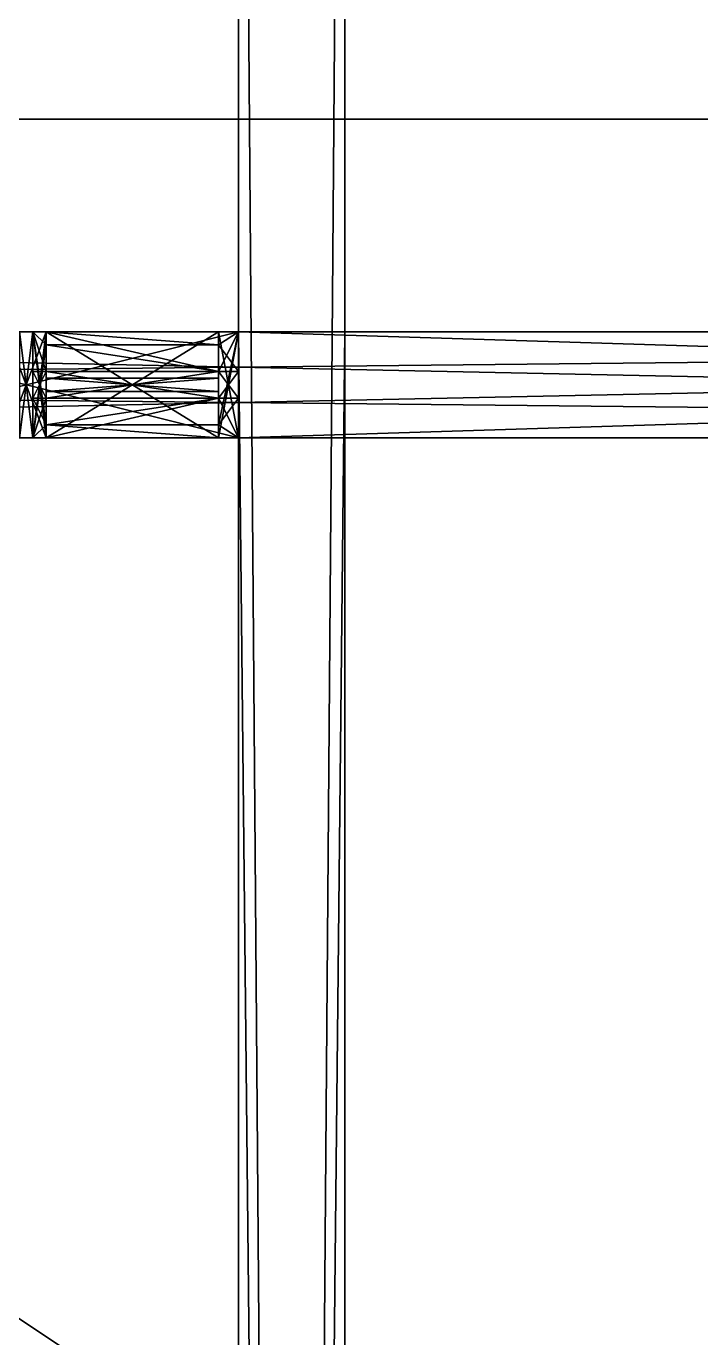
# Model space of a CAD drawing. Extents: x -3136 to 3456, y -896 to 5632.
# Drawn here: x -800 to -698.3, y 1640.5 to 1838 of the extents above; entities that cross this region are included whole.
import ezdxf

# ---------------------------------------------------------------- set-up
doc = ezdxf.new("R2010")
doc.units = 0

msp = doc.modelspace()

# ---------------------------------------------------------------- meshes
at = {"layer": 'OBJECT000', "color": 50}
mesh = msp.add_polyface(dxfattribs=at)
corners = [(-1792, 1776, 416), (-1792, 1792, 416), (-256, 1792, 416), (-256, 1776, 416), (-1792, 1792, 288), (-1792, 1776, 288), (-256, 1776, 288), (-256, 1792, 288)]
mesh.append_faces([[corners[k] for k in face] for face in [(1, 3, 0), (5, 7, 4), (4, 0, 5), (6, 2, 7), (7, 1, 4), (5, 3, 6)]], dxfattribs={"vtx0": -1})
mesh.append_faces([[corners[k] for k in face] for face in [(1, 2, 3), (5, 6, 7), (4, 1, 0), (6, 3, 2), (7, 2, 1), (5, 0, 3)]], dxfattribs={"vtx2": -1})
at = {"layer": 'OBJECT006', "color": 50}
mesh = msp.add_polyface(dxfattribs=at)
corners = [(-1024, 1776, 560), (-1024, 1792, 560), (-256, 1792, 560), (-256, 1776, 560), (-1024, 1792, 432), (-1024, 1776, 432), (-256, 1776, 432), (-256, 1792, 432)]
mesh.append_faces([[corners[k] for k in face] for face in [(1, 3, 0), (5, 7, 4), (4, 0, 5), (6, 2, 7), (7, 1, 4), (5, 3, 6)]], dxfattribs={"vtx0": -1})
mesh.append_faces([[corners[k] for k in face] for face in [(1, 2, 3), (5, 6, 7), (4, 1, 0), (6, 3, 2), (7, 2, 1), (5, 0, 3)]], dxfattribs={"vtx2": -1})
at = {"layer": 'OBJECT019', "color": 50}
mesh = msp.add_polyface(dxfattribs=at)
corners = [(-1024, 1280, 576), (-1024, 1792, 576), (-256, 1792, 576), (-256, 1280, 576), (-1024, 1792, 560), (-1024, 1280, 560), (-256, 1280, 560), (-256, 1792, 560)]
mesh.append_faces([[corners[k] for k in face] for face in [(1, 3, 0), (5, 7, 4), (4, 0, 5), (6, 2, 7), (5, 3, 6), (7, 1, 4)]], dxfattribs={"vtx0": -1})
mesh.append_faces([[corners[k] for k in face] for face in [(1, 2, 3), (5, 6, 7), (4, 1, 0), (6, 3, 2), (5, 0, 3), (7, 2, 1)]], dxfattribs={"vtx2": -1})
at = {"layer": 'OBJECT053', "color": 50}
mesh = msp.add_polyface(dxfattribs=at)
corners = [(-768, 2048, 144), (0, 2048, 144), (0, 0, 144), (-768, 0, 144), (-768, 0, 128), (0, 0, 128), (0, 2048, 128), (-768, 2048, 128)]
mesh.append_faces([[corners[k] for k in face] for face in [(1, 3, 0), (5, 7, 4), (5, 1, 6), (6, 0, 7), (4, 2, 5), (7, 3, 4)]], dxfattribs={"vtx0": -1})
mesh.append_faces([[corners[k] for k in face] for face in [(1, 2, 3), (5, 6, 7), (5, 2, 1), (6, 1, 0), (4, 3, 2), (7, 0, 3)]], dxfattribs={"vtx2": -1})
at = {"layer": 'OBJECT055', "color": 50}
mesh = msp.add_polyface(dxfattribs=at)
corners = [(-768, 1792, 128), (-256, 1792, 128), (-256, 1776, 128), (-768, 1776, 128), (-768, 1776), (-256, 1776), (-256, 1792), (-768, 1792)]
mesh.append_faces([[corners[k] for k in face] for face in [(1, 3, 0), (5, 7, 4), (5, 1, 6), (6, 0, 7), (4, 2, 5), (7, 3, 4)]], dxfattribs={"vtx0": -1})
mesh.append_faces([[corners[k] for k in face] for face in [(1, 2, 3), (5, 6, 7), (5, 2, 1), (6, 1, 0), (4, 3, 2), (7, 0, 3)]], dxfattribs={"vtx2": -1})
at = {"layer": 'OBJECT061', "color": 50}
mesh = msp.add_polyface(dxfattribs=at)
corners = [(-768, 0, 272), (-768, 2032, 272), (-752, 2032, 272), (-752, 0, 272), (-768, 2032, 144), (-768, 0, 144), (-752, 0, 144), (-752, 2032, 144)]
mesh.append_faces([[corners[k] for k in face] for face in [(1, 3, 0), (5, 7, 4), (4, 0, 5), (6, 2, 7), (7, 1, 4), (5, 3, 6)]], dxfattribs={"vtx0": -1})
mesh.append_faces([[corners[k] for k in face] for face in [(1, 2, 3), (5, 6, 7), (4, 1, 0), (6, 3, 2), (7, 2, 1), (5, 0, 3)]], dxfattribs={"vtx2": -1})
at = {"layer": 'OBJECT062', "color": 50}
mesh = msp.add_polyface(dxfattribs=at)
corners = [(-768, 256, 128), (-768, 1792, 128), (-752, 1792, 128), (-752, 256, 128), (-768, 1792), (-768, 256), (-752, 256), (-752, 1792)]
mesh.append_faces([[corners[k] for k in face] for face in [(1, 3, 0), (5, 7, 4), (4, 0, 5), (6, 2, 7), (7, 1, 4), (5, 3, 6)]], dxfattribs={"vtx0": -1})
mesh.append_faces([[corners[k] for k in face] for face in [(1, 2, 3), (5, 6, 7), (4, 1, 0), (6, 3, 2), (7, 2, 1), (5, 0, 3)]], dxfattribs={"vtx2": -1})
at = {"layer": 'OBJECT067', "color": 50}
mesh = msp.add_polyface(dxfattribs=at)
corners = [(-2944, -896, 2176), (-2944, 5504, 2176), (3456, 5504, 2176), (3456, -896, 2176), (-2944, 5504, 2048), (-2944, -896, 2048), (3456, -896, 2048), (3456, 5504, 2048)]
mesh.append_faces([[corners[k] for k in face] for face in [(1, 3, 0), (5, 7, 4), (4, 0, 5), (6, 2, 7), (7, 1, 4), (5, 3, 6)]], dxfattribs={"vtx0": -1})
mesh.append_faces([[corners[k] for k in face] for face in [(1, 2, 3), (5, 6, 7), (4, 1, 0), (6, 3, 2), (7, 2, 1), (5, 0, 3)]], dxfattribs={"vtx2": -1})
at = {"layer": 'OBJECT262', "color": 50}
mesh = msp.add_polyface(dxfattribs=at)
corners = [(-768, 0, 288), (-1280, 0, 288), (-1280, 2048, 288), (-768, 2048, 288), (-1280, 2048, 272), (-1280, 0, 272), (-768, 0, 272), (-768, 2048, 272)]
mesh.append_faces([[corners[k] for k in face] for face in [(1, 3, 0), (5, 7, 4), (5, 0, 6), (4, 1, 5), (6, 3, 7), (7, 2, 4)]], dxfattribs={"vtx0": -1})
mesh.append_faces([[corners[k] for k in face] for face in [(1, 2, 3), (5, 6, 7), (5, 1, 0), (4, 2, 1), (6, 0, 3), (7, 3, 2)]], dxfattribs={"vtx2": -1})
at = {"layer": 'OBJECT263', "color": 50}
mesh = msp.add_polyface(dxfattribs=at)
corners = [(-768, 1792, 288), (-768, 2048, 288), (0, 2048, 288), (0, 1792, 288), (0, 2048, 272), (-768, 2048, 272), (-768, 1792, 272), (0, 1792, 272)]
mesh.append_faces([[corners[k] for k in face] for face in [(1, 3, 0), (5, 7, 4), (4, 1, 5), (7, 2, 4), (5, 0, 6), (6, 3, 7)]], dxfattribs={"vtx0": -1})
mesh.append_faces([[corners[k] for k in face] for face in [(1, 2, 3), (5, 6, 7), (4, 2, 1), (7, 3, 2), (5, 1, 0), (6, 0, 3)]], dxfattribs={"vtx2": -1})
at = {"layer": 'OBJECT264', "color": 50}
mesh = msp.add_polyface(dxfattribs=at)
corners = [(0, 0, 288), (-768, 0, 288), (-768, 1792, 288), (0, 1792, 288), (-768, 1792, 272), (-768, 0, 272), (0, 0, 272), (0, 1792, 272)]
mesh.append_faces([[corners[k] for k in face] for face in [(1, 3, 0), (5, 7, 4), (5, 0, 6), (6, 3, 7), (4, 1, 5), (7, 2, 4)]], dxfattribs={"vtx0": -1})
mesh.append_faces([[corners[k] for k in face] for face in [(1, 2, 3), (5, 6, 7), (5, 1, 0), (6, 0, 3), (4, 2, 1), (7, 3, 2)]], dxfattribs={"vtx2": -1})
at = {"layer": 'OBJECT293', "color": 50}
mesh = msp.add_polyface(dxfattribs=at)
corners = [(-2048, 0, 432), (-2048, 1824, 432), (-1824, 2048, 432), (-224, 2048, 432), (0, 1824, 432), (0, 0, 432), (-2048, 1824, 416), (-2048, 0, 416), (0, 0, 416), (0, 1824, 416), (-224, 2048, 416), (-1824, 2048, 416)]
mesh.append_faces([[corners[k] for k in face] for face in [(1, 5, 0), (7, 11, 6), (6, 0, 7), (8, 4, 9), (10, 2, 11), (7, 5, 8), (9, 3, 10), (11, 1, 6)]], dxfattribs={"vtx0": -1})
mesh.append_faces([[corners[k] for k in face] for face in [(1, 3, 4), (1, 4, 5), (7, 9, 10), (7, 10, 11)]], dxfattribs={"vtx0": -1, "vtx2": -1})
mesh.append_faces([[corners[k] for k in face] for face in [(1, 2, 3), (7, 8, 9), (6, 1, 0), (8, 5, 4), (10, 3, 2), (7, 0, 5), (9, 4, 3), (11, 2, 1)]], dxfattribs={"vtx2": -1})
at = {"layer": 'OBJECT300', "color": 50}
mesh = msp.add_polyface(dxfattribs=at)
corners = [(-256, 1792), (-1792, 1792), (-1792, 2048), (-256, 2048), (-256, 2048, -128), (-1792, 2048, -128), (-1792, 1792, -128), (-256, 1792, -128)]
mesh.append_faces([[corners[k] for k in face] for face in [(1, 3, 0), (5, 7, 4), (4, 2, 5), (6, 0, 7), (7, 3, 4), (5, 1, 6)]], dxfattribs={"vtx0": -1})
mesh.append_faces([[corners[k] for k in face] for face in [(1, 2, 3), (5, 6, 7), (4, 3, 2), (6, 1, 0), (7, 0, 3), (5, 2, 1)]], dxfattribs={"vtx2": -1})
at = {"layer": 'OBJECT304', "color": 50}
mesh = msp.add_polyface(dxfattribs=at)
corners = [(-1792, 256), (-1792, 1792), (-256, 1792), (-256, 256), (-256, 1792, -128), (-1792, 1792, -128), (-1792, 256, -128), (-256, 256, -128)]
mesh.append_faces([[corners[k] for k in face] for face in [(1, 3, 0), (5, 7, 4), (4, 1, 5), (7, 2, 4), (5, 0, 6), (6, 3, 7)]], dxfattribs={"vtx0": -1})
mesh.append_faces([[corners[k] for k in face] for face in [(1, 2, 3), (5, 6, 7), (4, 2, 1), (7, 3, 2), (5, 1, 0), (6, 0, 3)]], dxfattribs={"vtx2": -1})
at = {"layer": 'OBJECT392', "color": 50}
mesh = msp.add_polyface(dxfattribs=at)
corners = [(-768, 1792, 139), (-768, 1792, 128), (-768, 1776, 128), (-768, 1776, 139), (-771, 1792, 139), (-771, 1792, 128), (-771, 1776, 128), (-771, 1776, 139)]
mesh.append_faces([[corners[k] for k in face] for face in [(1, 3, 0), (0, 5, 1), (2, 7, 3), (0, 7, 4), (6, 4, 7), (2, 5, 6)]], dxfattribs={"vtx0": -1})
mesh.append_faces([[corners[k] for k in face] for face in [(1, 2, 3), (0, 4, 5), (2, 6, 7), (0, 3, 7), (6, 5, 4), (2, 1, 5)]], dxfattribs={"vtx2": -1})
at = {"layer": 'OBJECT393', "color": 50}
mesh = msp.add_polyface(dxfattribs=at)
corners = [(-771, 1792, 128), (-771, 1792, 139), (-797, 1792, 139), (-797, 1792, 128), (-797, 1776, 128), (-797, 1776, 139), (-771, 1776, 139), (-771, 1776, 128)]
mesh.append_faces([[corners[k] for k in face] for face in [(1, 3, 0), (5, 7, 4), (5, 1, 6), (0, 6, 1), (4, 2, 5), (3, 7, 0)]], dxfattribs={"vtx0": -1})
mesh.append_faces([[corners[k] for k in face] for face in [(1, 2, 3), (5, 6, 7), (5, 2, 1), (0, 7, 6), (4, 3, 2), (3, 4, 7)]], dxfattribs={"vtx2": -1})
at = {"layer": 'OBJECT394', "color": 50}
mesh = msp.add_polyface(dxfattribs=at)
corners = [(-797, 1792, 128), (-797, 1792, 139), (-803, 1792, 139), (-803, 1792, 128), (-803, 1776, 128), (-803, 1776, 139), (-797, 1776, 139), (-797, 1776, 128)]
mesh.append_faces([[corners[k] for k in face] for face in [(1, 3, 0), (5, 7, 4), (5, 1, 6), (0, 6, 1), (4, 2, 5), (3, 7, 0)]], dxfattribs={"vtx0": -1})
mesh.append_faces([[corners[k] for k in face] for face in [(1, 2, 3), (5, 6, 7), (5, 2, 1), (0, 7, 6), (4, 3, 2), (3, 4, 7)]], dxfattribs={"vtx2": -1})
at = {"layer": 'OBJECT397', "color": 50}
mesh = msp.add_polyface(dxfattribs=at)
corners = [(-771, 1792, 200), (-768, 1792, 200), (-768, 1776, 200), (-771, 1778, 200), (-768, 1776, 198), (-768, 1792, 198), (-771, 1792, 198), (-771, 1778, 198)]
mesh.append_faces([[corners[k] for k in face] for face in [(1, 3, 0), (2, 5, 4), (1, 6, 5), (2, 7, 3), (5, 7, 4), (0, 7, 6)]], dxfattribs={"vtx0": -1})
mesh.append_faces([[corners[k] for k in face] for face in [(1, 2, 3), (2, 1, 5), (1, 0, 6), (2, 4, 7), (5, 6, 7), (0, 3, 7)]], dxfattribs={"vtx2": -1})
at = {"layer": 'OBJECT398', "color": 50}
mesh = msp.add_polyface(dxfattribs=at)
corners = [(-771, 1776, 200), (-797, 1776, 200), (-797, 1792, 200), (-771, 1792, 200), (-797, 1792, 198), (-771, 1792, 198), (-771, 1776, 198), (-797, 1776, 198)]
mesh.append_faces([[corners[k] for k in face] for face in [(1, 3, 0), (5, 2, 4), (7, 0, 6), (4, 6, 5), (0, 5, 6), (2, 7, 4)]], dxfattribs={"vtx0": -1})
mesh.append_faces([[corners[k] for k in face] for face in [(1, 2, 3), (5, 3, 2), (7, 1, 0), (4, 7, 6), (0, 3, 5), (2, 1, 7)]], dxfattribs={"vtx2": -1})
at = {"layer": 'OBJECT399', "color": 50}
mesh = msp.add_polyface(dxfattribs=at)
corners = [(-797, 1776, 200), (-803, 1776, 200), (-803, 1792, 200), (-797, 1792, 200), (-803, 1792, 198), (-797, 1792, 198), (-797, 1776, 198), (-803, 1776, 198)]
mesh.append_faces([[corners[k] for k in face] for face in [(1, 3, 0), (5, 2, 4), (7, 0, 6), (4, 6, 5), (0, 5, 6), (2, 7, 4)]], dxfattribs={"vtx0": -1})
mesh.append_faces([[corners[k] for k in face] for face in [(1, 2, 3), (5, 3, 2), (7, 1, 0), (4, 7, 6), (0, 3, 5), (2, 1, 7)]], dxfattribs={"vtx2": -1})
at = {"layer": 'OBJECT402', "color": 50}
mesh = msp.add_polyface(dxfattribs=at)
corners = [(-768, 1792, 198), (-768, 1792, 139), (-768, 1776, 139), (-768, 1776, 198), (-771, 1792, 139), (-771, 1792, 198), (-771, 1776, 139), (-771, 1776, 198)]
mesh.append_faces([[corners[k] for k in face] for face in [(1, 3, 0), (1, 5, 4), (2, 7, 3), (2, 4, 6), (0, 7, 5), (6, 5, 7)]], dxfattribs={"vtx0": -1})
mesh.append_faces([[corners[k] for k in face] for face in [(1, 2, 3), (1, 0, 5), (2, 6, 7), (2, 1, 4), (0, 3, 7), (6, 4, 5)]], dxfattribs={"vtx2": -1})
at = {"layer": 'OBJECT403', "color": 50}
mesh = msp.add_polyface(dxfattribs=at)
corners = [(-803, 1792, 139), (-797, 1792, 139), (-797, 1792, 198), (-803, 1792, 198), (-797, 1776, 139), (-803, 1776, 139), (-803, 1776, 198), (-797, 1776, 198)]
mesh.append_faces([[corners[k] for k in face] for face in [(1, 3, 0), (5, 7, 4), (0, 4, 1), (6, 2, 7), (1, 7, 2), (5, 3, 6)]], dxfattribs={"vtx0": -1})
mesh.append_faces([[corners[k] for k in face] for face in [(1, 2, 3), (5, 6, 7), (0, 5, 4), (6, 3, 2), (1, 4, 7), (5, 0, 3)]], dxfattribs={"vtx2": -1})
at = {"layer": 'OBJECT405', "color": 50}
mesh = msp.add_polyface(dxfattribs=at)
corners = [(-797, 1785, 139), (-771, 1785, 139), (-771, 1785, 198), (-797, 1785, 198), (-771, 1783, 139), (-797, 1783, 139), (-797, 1783, 198), (-771, 1783, 198)]
mesh.append_faces([[corners[k] for k in face] for face in [(1, 3, 0), (5, 7, 4), (0, 4, 1), (6, 2, 7), (1, 7, 2), (5, 3, 6)]], dxfattribs={"vtx0": -1})
mesh.append_faces([[corners[k] for k in face] for face in [(1, 2, 3), (5, 6, 7), (0, 5, 4), (6, 3, 2), (1, 4, 7), (5, 0, 3)]], dxfattribs={"vtx2": -1})
at = {"layer": 'OBJECT407', "color": 50}
mesh = msp.add_polyface(dxfattribs=at)
corners = [(-832, 1792, 128), (-768, 1792, 128), (-768, 1776, 128), (-832, 1776, 128), (-832, 1776, 112), (-768, 1776, 112), (-768, 1792, 112), (-832, 1792, 112)]
mesh.append_faces([[corners[k] for k in face] for face in [(1, 3, 0), (5, 7, 4), (5, 1, 6), (6, 0, 7), (4, 2, 5), (7, 3, 4)]], dxfattribs={"vtx0": -1})
mesh.append_faces([[corners[k] for k in face] for face in [(1, 2, 3), (5, 6, 7), (5, 2, 1), (6, 1, 0), (4, 3, 2), (7, 0, 3)]], dxfattribs={"vtx2": -1})
at = {"layer": 'OBJECT408', "color": 50}
mesh = msp.add_polyface(dxfattribs=at)
corners = [(-768, 1792, 112), (-768, 1792, 110), (-768, 1776, 110), (-768, 1776, 112), (-771, 1790, 110), (-771, 1778, 110)]
mesh.append_faces([[corners[k] for k in face] for face in [(1, 0, 4), (2, 5, 3)]])
mesh.append_faces([[corners[k] for k in face] for face in [(1, 3, 0), (1, 5, 2), (0, 5, 4)]], dxfattribs={"vtx0": -1})
mesh.append_faces([[corners[k] for k in face] for face in [(1, 2, 3), (1, 4, 5), (0, 3, 5)]], dxfattribs={"vtx2": -1})
at = {"layer": 'OBJECT409', "color": 50}
mesh = msp.add_polyface(dxfattribs=at)
corners = [(-768, 1776, 112), (-771, 1776, 112), (-771, 1792, 112), (-768, 1792, 112), (-771, 1790, 110), (-771, 1778, 110)]
mesh.append_faces([[corners[k] for k in face] for face in [(2, 4, 3), (1, 0, 5)]])
mesh.append_faces([[corners[k] for k in face] for face in [(1, 3, 0), (2, 5, 4), (3, 5, 0)]], dxfattribs={"vtx0": -1})
mesh.append_faces([[corners[k] for k in face] for face in [(1, 2, 3), (2, 1, 5), (3, 4, 5)]], dxfattribs={"vtx2": -1})
at = {"layer": 'OBJECT410', "color": 50}
mesh = msp.add_polyface(dxfattribs=at)
corners = [(-801, 1792, 35), (-799, 1792, 35), (-799, 1792, 110), (-801, 1792, 110), (-799, 1776, 35), (-801, 1776, 35), (-801, 1776, 110), (-799, 1776, 110)]
mesh.append_faces([[corners[k] for k in face] for face in [(1, 3, 0), (5, 7, 4), (0, 4, 1), (6, 2, 7), (5, 3, 6), (1, 7, 2)]], dxfattribs={"vtx0": -1})
mesh.append_faces([[corners[k] for k in face] for face in [(1, 2, 3), (5, 6, 7), (0, 5, 4), (6, 3, 2), (5, 0, 3), (1, 4, 7)]], dxfattribs={"vtx2": -1})
at = {"layer": 'OBJECT411', "color": 50}
mesh = msp.add_polyface(dxfattribs=at)
corners = [(-797, 1776, 112), (-799, 1776, 112), (-799, 1792, 112), (-797, 1792, 112), (-797, 1790, 110), (-797, 1778, 110)]
mesh.append_faces([[corners[k] for k in face] for face in [(3, 2, 4), (0, 5, 1)]])
mesh.append_faces([[corners[k] for k in face] for face in [(1, 3, 0), (3, 5, 0), (2, 5, 4)]], dxfattribs={"vtx0": -1})
mesh.append_faces([[corners[k] for k in face] for face in [(1, 2, 3), (3, 4, 5), (2, 1, 5)]], dxfattribs={"vtx2": -1})
at = {"layer": 'OBJECT412', "color": 50}
mesh = msp.add_polyface(dxfattribs=at)
corners = [(-799, 1792, 112), (-799, 1792, 110), (-797, 1790, 110), (-797, 1778, 110), (-799, 1776, 110), (-799, 1776, 112)]
mesh.append_faces([[corners[k] for k in face] for face in [(1, 2, 0), (4, 5, 3)]])
mesh.append_faces([[corners[k] for k in face] for face in [(1, 3, 2), (4, 0, 5), (2, 5, 0)]], dxfattribs={"vtx0": -1})
mesh.append_faces([[corners[k] for k in face] for face in [(1, 4, 3), (4, 1, 0), (2, 3, 5)]], dxfattribs={"vtx2": -1})
at = {"layer": 'OBJECT413', "color": 50}
mesh = msp.add_polyface(dxfattribs=at)
corners = [(-799, 1776, 112), (-801, 1776, 112), (-801, 1792, 112), (-799, 1792, 112), (-801, 1792, 110), (-799, 1792, 110), (-799, 1776, 110), (-801, 1776, 110)]
mesh.append_faces([[corners[k] for k in face] for face in [(1, 3, 0), (5, 2, 4), (7, 0, 6), (4, 6, 5), (0, 5, 6), (2, 7, 4)]], dxfattribs={"vtx0": -1})
mesh.append_faces([[corners[k] for k in face] for face in [(1, 2, 3), (5, 3, 2), (7, 1, 0), (4, 7, 6), (0, 3, 5), (2, 1, 7)]], dxfattribs={"vtx2": -1})
at = {"layer": 'OBJECT416', "color": 50}
mesh = msp.add_polyface(dxfattribs=at)
corners = [(-797, 1792, 27), (-797, 1792, 25), (-771, 1792, 25), (-771, 1792, 27), (-771, 1776, 27), (-771, 1776, 25), (-797, 1776, 25), (-797, 1776, 27)]
mesh.append_faces([[corners[k] for k in face] for face in [(1, 3, 0), (5, 7, 4), (2, 4, 3), (6, 0, 7), (1, 5, 2), (7, 3, 4)]], dxfattribs={"vtx0": -1})
mesh.append_faces([[corners[k] for k in face] for face in [(1, 2, 3), (5, 6, 7), (2, 5, 4), (6, 1, 0), (1, 6, 5), (7, 0, 3)]], dxfattribs={"vtx2": -1})
at = {"layer": 'OBJECT417', "color": 50}
mesh = msp.add_polyface(dxfattribs=at)
corners = [(-771, 1792), (-797, 1792), (-797, 1776), (-771, 1776), (-797, 1792, 25), (-771, 1792, 25), (-771, 1776, 25), (-797, 1776, 25)]
mesh.append_faces([[corners[k] for k in face] for face in [(1, 3, 0), (1, 5, 4), (3, 7, 6), (0, 6, 5), (2, 4, 7), (7, 5, 6)]], dxfattribs={"vtx0": -1})
mesh.append_faces([[corners[k] for k in face] for face in [(1, 2, 3), (1, 0, 5), (3, 2, 7), (0, 3, 6), (2, 1, 4), (7, 4, 5)]], dxfattribs={"vtx2": -1})
at = {"layer": 'OBJECT418', "color": 50}
mesh = msp.add_polyface(dxfattribs=at)
corners = [(-771, 1776), (-768, 1776), (-768, 1792), (-771, 1792), (-768, 1792, 27), (-768, 1776, 27), (-771, 1792, 27), (-771, 1776, 27)]
mesh.append_faces([[corners[k] for k in face] for face in [(1, 3, 0), (2, 5, 4), (3, 4, 6), (1, 7, 5), (0, 6, 7), (4, 7, 6)]], dxfattribs={"vtx0": -1})
mesh.append_faces([[corners[k] for k in face] for face in [(1, 2, 3), (2, 1, 5), (3, 2, 4), (1, 0, 7), (0, 3, 6), (4, 5, 7)]], dxfattribs={"vtx2": -1})
at = {"layer": 'OBJECT419', "color": 50}
mesh = msp.add_polyface(dxfattribs=at)
corners = [(-797, 1792), (-799, 1792), (-799, 1776), (-797, 1776), (-797, 1792, 27), (-799, 1792, 27), (-797, 1776, 27), (-799, 1776, 27)]
mesh.append_faces([[corners[k] for k in face] for face in [(1, 3, 0), (0, 5, 1), (3, 7, 6), (0, 6, 4), (7, 4, 6), (2, 5, 7)]], dxfattribs={"vtx0": -1})
mesh.append_faces([[corners[k] for k in face] for face in [(1, 2, 3), (0, 4, 5), (3, 2, 7), (0, 3, 6), (7, 5, 4), (2, 1, 5)]], dxfattribs={"vtx2": -1})
at = {"layer": 'OBJECT420', "color": 50}
mesh = msp.add_polyface(dxfattribs=at)
corners = [(-799, 1792), (-801, 1792), (-801, 1776), (-799, 1776), (-799, 1792, 27), (-801, 1792, 27), (-801, 1776, 27), (-799, 1776, 27)]
mesh.append_faces([[corners[k] for k in face] for face in [(1, 3, 0), (0, 5, 1), (2, 7, 3), (6, 4, 7), (0, 7, 4), (2, 5, 6)]], dxfattribs={"vtx0": -1})
mesh.append_faces([[corners[k] for k in face] for face in [(1, 2, 3), (0, 4, 5), (2, 6, 7), (6, 5, 4), (0, 3, 7), (2, 1, 5)]], dxfattribs={"vtx2": -1})
at = {"layer": 'OBJECT422', "color": 50}
mesh = msp.add_polyface(dxfattribs=at)
corners = [(-801, 1792, 27), (-799, 1792, 27), (-799, 1792, 35), (-801, 1792, 35), (-799, 1776, 27), (-801, 1776, 27), (-801, 1776, 35), (-799, 1776, 35)]
mesh.append_faces([[corners[k] for k in face] for face in [(1, 3, 0), (5, 7, 4), (6, 2, 7), (0, 4, 1), (1, 7, 2), (5, 3, 6)]], dxfattribs={"vtx0": -1})
mesh.append_faces([[corners[k] for k in face] for face in [(1, 2, 3), (5, 6, 7), (6, 3, 2), (0, 5, 4), (1, 4, 7), (5, 0, 3)]], dxfattribs={"vtx2": -1})
at = {"layer": 'OBJECT423', "color": 50}
mesh = msp.add_polyface(dxfattribs=at)
corners = [(-768, 1792, 35), (-768, 1792, 27), (-768, 1776, 27), (-768, 1776, 35), (-771, 1790, 35), (-771, 1778, 35)]
mesh.append_faces([[corners[k] for k in face] for face in [(0, 4, 1), (2, 5, 3)]])
mesh.append_faces([[corners[k] for k in face] for face in [(1, 3, 0), (0, 5, 4), (1, 5, 2)]], dxfattribs={"vtx0": -1})
mesh.append_faces([[corners[k] for k in face] for face in [(1, 2, 3), (0, 3, 5), (1, 4, 5)]], dxfattribs={"vtx2": -1})
at = {"layer": 'OBJECT424', "color": 50}
mesh = msp.add_polyface(dxfattribs=at)
corners = [(-771, 1790, 35), (-771, 1792, 27), (-768, 1792, 27), (-768, 1776, 27), (-771, 1776, 27), (-771, 1778, 35)]
mesh.append_faces([[corners[k] for k in face] for face in [(1, 2, 0), (4, 5, 3)]])
mesh.append_faces([[corners[k] for k in face] for face in [(0, 4, 1), (1, 3, 2), (2, 5, 0)]], dxfattribs={"vtx0": -1})
mesh.append_faces([[corners[k] for k in face] for face in [(0, 5, 4), (1, 4, 3), (2, 3, 5)]], dxfattribs={"vtx2": -1})
at = {"layer": 'OBJECT425', "color": 50}
mesh = msp.add_polyface(dxfattribs=at)
corners = [(-799, 1792, 27), (-797, 1792, 27), (-797, 1790, 35), (-797, 1778, 35), (-797, 1776, 27), (-799, 1776, 27)]
mesh.append_faces([[corners[k] for k in face] for face in [(1, 2, 0), (4, 5, 3)]])
mesh.append_faces([[corners[k] for k in face] for face in [(1, 3, 2), (0, 4, 1), (2, 5, 0)]], dxfattribs={"vtx0": -1})
mesh.append_faces([[corners[k] for k in face] for face in [(1, 4, 3), (0, 5, 4), (2, 3, 5)]], dxfattribs={"vtx2": -1})
at = {"layer": 'OBJECT426', "color": 50}
mesh = msp.add_polyface(dxfattribs=at)
corners = [(-797, 1790, 35), (-799, 1792, 35), (-799, 1792, 27), (-799, 1776, 27), (-799, 1776, 35), (-797, 1778, 35)]
mesh.append_faces([[corners[k] for k in face] for face in [(1, 2, 0), (4, 5, 3)]])
mesh.append_faces([[corners[k] for k in face] for face in [(0, 4, 1), (3, 1, 4), (2, 5, 0)]], dxfattribs={"vtx0": -1})
mesh.append_faces([[corners[k] for k in face] for face in [(0, 5, 4), (3, 2, 1), (2, 3, 5)]], dxfattribs={"vtx2": -1})
at = {"layer": 'OBJECT435', "color": 50}
mesh = msp.add_polyface(dxfattribs=at)
corners = [(-768, 1782, 35), (-768, 1776, 35), (-768, 1776, 110), (-768, 1782, 110), (-771, 1778, 35), (-771, 1778, 110), (-771, 1782, 35), (-771, 1782, 110)]
mesh.append_faces([[corners[k] for k in face] for face in [(1, 3, 0), (1, 5, 2), (4, 0, 6), (2, 7, 3), (4, 7, 5), (0, 7, 6)]], dxfattribs={"vtx0": -1})
mesh.append_faces([[corners[k] for k in face] for face in [(1, 2, 3), (1, 4, 5), (4, 1, 0), (2, 5, 7), (4, 6, 7), (0, 3, 7)]], dxfattribs={"vtx2": -1})
at = {"layer": 'OBJECT436', "color": 50}
mesh = msp.add_polyface(dxfattribs=at)
corners = [(-768, 1786, 35), (-768, 1782, 35), (-768, 1782, 110), (-768, 1786, 110), (-771, 1786, 35), (-771, 1782, 35), (-771, 1782, 110), (-771, 1786, 110)]
mesh.append_faces([[corners[k] for k in face] for face in [(1, 3, 0), (5, 0, 4), (7, 2, 6), (4, 6, 5), (1, 6, 2), (0, 7, 4)]], dxfattribs={"vtx0": -1})
mesh.append_faces([[corners[k] for k in face] for face in [(1, 2, 3), (5, 1, 0), (7, 3, 2), (4, 7, 6), (1, 5, 6), (0, 3, 7)]], dxfattribs={"vtx2": -1})
at = {"layer": 'OBJECT437', "color": 50}
mesh = msp.add_polyface(dxfattribs=at)
corners = [(-768, 1792, 110), (-768, 1792, 35), (-768, 1786, 35), (-768, 1786, 110), (-771, 1790, 35), (-771, 1790, 110), (-771, 1786, 35), (-771, 1786, 110)]
mesh.append_faces([[corners[k] for k in face] for face in [(1, 3, 0), (1, 5, 4), (1, 6, 2), (5, 3, 7), (4, 7, 6), (2, 7, 3)]], dxfattribs={"vtx0": -1})
mesh.append_faces([[corners[k] for k in face] for face in [(1, 2, 3), (1, 0, 5), (1, 4, 6), (5, 0, 3), (4, 5, 7), (2, 6, 7)]], dxfattribs={"vtx2": -1})
at = {"layer": 'OBJECT438', "color": 50}
mesh = msp.add_polyface(dxfattribs=at)
corners = [(-797, 1778, 35), (-799, 1776, 35), (-799, 1776, 110), (-797, 1778, 110), (-799, 1782, 35), (-797, 1782, 35), (-797, 1782, 110), (-799, 1782, 110)]
mesh.append_faces([[corners[k] for k in face] for face in [(1, 3, 0), (1, 5, 4), (3, 7, 6), (0, 6, 5), (1, 7, 2), (5, 7, 4)]], dxfattribs={"vtx0": -1})
mesh.append_faces([[corners[k] for k in face] for face in [(1, 2, 3), (1, 0, 5), (3, 2, 7), (0, 3, 6), (1, 4, 7), (5, 6, 7)]], dxfattribs={"vtx2": -1})
at = {"layer": 'OBJECT439', "color": 50}
mesh = msp.add_polyface(dxfattribs=at)
corners = [(-799, 1786, 35), (-799, 1782, 35), (-797, 1782, 35), (-797, 1786, 35), (-799, 1782, 110), (-799, 1786, 110), (-797, 1786, 110), (-797, 1782, 110)]
mesh.append_faces([[corners[k] for k in face] for face in [(1, 3, 0), (5, 7, 4), (2, 6, 3), (0, 4, 1), (1, 7, 2), (3, 5, 0)]], dxfattribs={"vtx0": -1})
mesh.append_faces([[corners[k] for k in face] for face in [(1, 2, 3), (5, 6, 7), (2, 7, 6), (0, 5, 4), (1, 4, 7), (3, 6, 5)]], dxfattribs={"vtx2": -1})
at = {"layer": 'OBJECT440', "color": 50}
mesh = msp.add_polyface(dxfattribs=at)
corners = [(-799, 1792, 35), (-797, 1790, 35), (-797, 1790, 110), (-799, 1792, 110), (-799, 1786, 35), (-797, 1786, 35), (-799, 1786, 110), (-797, 1786, 110)]
mesh.append_faces([[corners[k] for k in face] for face in [(1, 3, 0), (0, 5, 1), (3, 7, 6), (1, 7, 2), (0, 6, 4), (4, 7, 5)]], dxfattribs={"vtx0": -1})
mesh.append_faces([[corners[k] for k in face] for face in [(1, 2, 3), (0, 4, 5), (3, 2, 7), (1, 5, 7), (0, 3, 6), (4, 6, 7)]], dxfattribs={"vtx2": -1})
at = {"layer": 'OBJECT441', "color": 50}
mesh = msp.add_polyface(dxfattribs=at)
corners = [(-797, 1776, 27), (-797, 1778, 35), (-771, 1778, 35), (-771, 1776, 27), (-797, 1782, 35), (-771, 1782, 35), (-771, 1782, 27), (-797, 1782, 27)]
mesh.append_faces([[corners[k] for k in face] for face in [(1, 3, 0), (1, 5, 2), (3, 5, 6), (0, 4, 1), (0, 6, 7), (5, 7, 6)]], dxfattribs={"vtx0": -1})
mesh.append_faces([[corners[k] for k in face] for face in [(1, 2, 3), (1, 4, 5), (3, 2, 5), (0, 7, 4), (0, 3, 6), (5, 4, 7)]], dxfattribs={"vtx2": -1})
at = {"layer": 'OBJECT442', "color": 50}
mesh = msp.add_polyface(dxfattribs=at)
corners = [(-797, 1782, 35), (-797, 1786, 35), (-771, 1786, 35), (-771, 1782, 35), (-771, 1786, 27), (-771, 1782, 27), (-797, 1782, 27), (-797, 1786, 27)]
mesh.append_faces([[corners[k] for k in face] for face in [(1, 3, 0), (5, 2, 4), (7, 0, 6), (6, 4, 7), (0, 5, 6), (2, 7, 4)]], dxfattribs={"vtx0": -1})
mesh.append_faces([[corners[k] for k in face] for face in [(1, 2, 3), (5, 3, 2), (7, 1, 0), (6, 5, 4), (0, 3, 5), (2, 1, 7)]], dxfattribs={"vtx2": -1})
at = {"layer": 'OBJECT443', "color": 50}
mesh = msp.add_polyface(dxfattribs=at)
corners = [(-771, 1792, 27), (-771, 1790, 35), (-797, 1790, 35), (-797, 1792, 27), (-797, 1786, 35), (-771, 1786, 35), (-771, 1786, 27), (-797, 1786, 27)]
mesh.append_faces([[corners[k] for k in face] for face in [(1, 3, 0), (2, 5, 4), (0, 5, 1), (3, 4, 7), (3, 6, 0), (4, 6, 7)]], dxfattribs={"vtx0": -1})
mesh.append_faces([[corners[k] for k in face] for face in [(1, 2, 3), (2, 1, 5), (0, 6, 5), (3, 2, 4), (3, 7, 6), (4, 5, 6)]], dxfattribs={"vtx2": -1})
at = {"layer": 'OBJECT444', "color": 50}
mesh = msp.add_polyface(dxfattribs=at)
corners = [(-771, 1776, 112), (-797, 1776, 112), (-797, 1782, 112), (-771, 1782, 112), (-771, 1778, 110), (-797, 1778, 110), (-797, 1782, 110), (-771, 1782, 110)]
mesh.append_faces([[corners[k] for k in face] for face in [(1, 3, 0), (5, 0, 4), (5, 7, 6), (4, 3, 7), (1, 6, 2), (7, 2, 6)]], dxfattribs={"vtx0": -1})
mesh.append_faces([[corners[k] for k in face] for face in [(1, 2, 3), (5, 1, 0), (5, 4, 7), (4, 0, 3), (1, 5, 6), (7, 3, 2)]], dxfattribs={"vtx2": -1})
at = {"layer": 'OBJECT445', "color": 50}
mesh = msp.add_polyface(dxfattribs=at)
corners = [(-797, 1782, 112), (-797, 1786, 112), (-771, 1786, 112), (-771, 1782, 112), (-797, 1786, 110), (-797, 1782, 110), (-771, 1782, 110), (-771, 1786, 110)]
mesh.append_faces([[corners[k] for k in face] for face in [(1, 3, 0), (5, 7, 4), (6, 2, 7), (4, 0, 5), (7, 1, 4), (5, 3, 6)]], dxfattribs={"vtx0": -1})
mesh.append_faces([[corners[k] for k in face] for face in [(1, 2, 3), (5, 6, 7), (6, 3, 2), (4, 1, 0), (7, 2, 1), (5, 0, 3)]], dxfattribs={"vtx2": -1})
at = {"layer": 'OBJECT446', "color": 50}
mesh = msp.add_polyface(dxfattribs=at)
corners = [(-797, 1786, 112), (-797, 1792, 112), (-771, 1792, 112), (-771, 1786, 112), (-797, 1790, 110), (-771, 1790, 110), (-797, 1786, 110), (-771, 1786, 110)]
mesh.append_faces([[corners[k] for k in face] for face in [(1, 3, 0), (5, 1, 4), (4, 7, 5), (2, 7, 3), (4, 0, 6), (6, 3, 7)]], dxfattribs={"vtx0": -1})
mesh.append_faces([[corners[k] for k in face] for face in [(1, 2, 3), (5, 2, 1), (4, 6, 7), (2, 5, 7), (4, 1, 0), (6, 0, 3)]], dxfattribs={"vtx2": -1})
at = {"layer": 'OBJECT460', "color": 50}
mesh = msp.add_polyface(dxfattribs=at)
corners = [(-797, 1785, 35), (-771, 1785, 35), (-771, 1785, 110), (-797, 1785, 110), (-771, 1783, 35), (-797, 1783, 35), (-797, 1783, 110), (-771, 1783, 110)]
mesh.append_faces([[corners[k] for k in face] for face in [(1, 3, 0), (5, 7, 4), (0, 4, 1), (6, 2, 7), (5, 3, 6), (1, 7, 2)]], dxfattribs={"vtx0": -1})
mesh.append_faces([[corners[k] for k in face] for face in [(1, 2, 3), (5, 6, 7), (0, 5, 4), (6, 3, 2), (5, 0, 3), (1, 4, 7)]], dxfattribs={"vtx2": -1})

doc.saveas('drawing.dxf')
